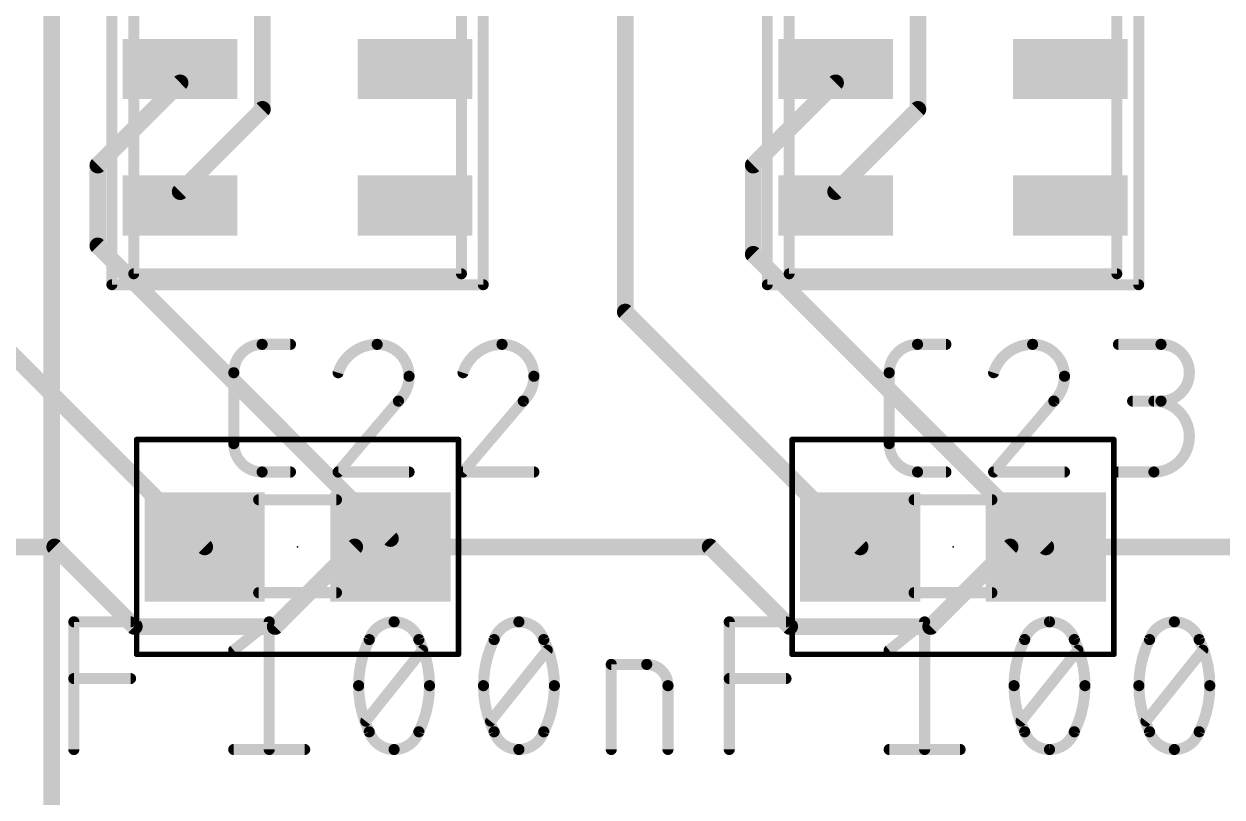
# Model space of a CAD drawing. Extents: x -6 to 135, y -6 to 36.
# Drawn here: x 106.5 to 117.46, y 8.71 to 15.79 of the extents above; entities that cross this region are included whole.
import ezdxf

# ---------------------------------------------------------------- set-up
doc = ezdxf.new("R2010")
doc.units = 0
for name, color, linetype in [('1', 12, 'CONTINUOUS'), ('16', 132, 'CONTINUOUS'), ('23', 53, 'CONTINUOUS'), ('25', 253, 'CONTINUOUS'), ('27', 253, 'CONTINUOUS'), ('39', 12, 'CONTINUOUS'), ('51', 253, 'CONTINUOUS')]:
    doc.layers.add(name, color=color, linetype=linetype)

# ---------------------------------------------------------------- blocks, each defined once
blk = doc.blocks.new('RECT')
blk.add_solid([(-0.5, -0.5), (0.5, -0.5), (-0.5, 0.5), (0.5, 0.5)])

msp = doc.modelspace()

# ---------------------------------------------------------------- linework, layer by layer
at = {"layer": '1', "const_width": 0.1524}
for points in [[(108.6786, 16.9947), (108.6786, 15.0053)], [(114.6786, 16.9947), (114.6786, 15.0053)], [(112, 13.15), (112, 16)], [(107.925, 15.2483), (107.925, 15.375)], [(113.925, 15.2483), (113.925, 15.375)], [(107.1714, 14.4947), (107.925, 15.2483)], [(113.1714, 14.4947), (113.925, 15.2483)], [(108.6786, 15.0053), (107.925, 14.2517)], [(114.6786, 15.0053), (113.925, 14.2517)], [(107.1714, 13.7553), (107.1714, 14.4947)], [(113.1714, 13.6786), (113.1714, 14.4947)], [(107.925, 14.2517), (107.925, 14.125)], [(113.925, 14.2517), (113.925, 14.125)], [(109.85, 11.0767), (107.1714, 13.7553)], [(115.85, 11), (113.1714, 13.6786)], [(108.15, 11), (106, 13.15)], [(114.15, 11), (112, 13.15)], [(109.85, 11), (109.85, 11.0767)], [(103.85, 11), (106.7767, 11)], [(106.7767, 11), (107.5053, 10.2714)], [(108.7947, 10.2714), (109.5233, 11)], [(109.5233, 11), (109.85, 11)], [(109.85, 11), (112.7767, 11)], [(112.7767, 11), (113.5053, 10.2714)], [(114.7947, 10.2714), (115.5233, 11)], [(115.5233, 11), (115.85, 11)], [(118.7767, 11), (115.85, 11)], [(107.5053, 10.2714), (108.7947, 10.2714)], [(113.5053, 10.2714), (114.7947, 10.2714)]]:
    msp.add_lwpolyline(points, dxfattribs=at)
at = {"layer": '1', "const_width": 0.0762}
for points in [[(107.9631, 15.375, 1), (107.8869, 15.375)], [(113.9631, 15.375, 1), (113.8869, 15.375)], [(107.8869, 15.2483, 1), (107.9631, 15.2483)], [(107.9519, 15.2213, 1), (107.8981, 15.2752)], [(113.8869, 15.2483, 1), (113.9631, 15.2483)], [(113.9519, 15.2213, 1), (113.8981, 15.2752)], [(108.6405, 15.0053, 1), (108.7167, 15.0053)], [(108.7055, 14.9784, 1), (108.6517, 15.0323)], [(114.6405, 15.0053, 1), (114.7167, 15.0053)], [(114.7055, 14.9784, 1), (114.6517, 15.0323)], [(107.2095, 14.4947, 1), (107.1333, 14.4947)], [(107.1445, 14.5216, 1), (107.1983, 14.4677)], [(113.2095, 14.4947, 1), (113.1333, 14.4947)], [(113.1445, 14.5216, 1), (113.1983, 14.4677)], [(107.9631, 14.2517, 1), (107.8869, 14.2517)], [(107.8981, 14.2787, 1), (107.9519, 14.2248)], [(113.9631, 14.2517, 1), (113.8869, 14.2517)], [(113.8981, 14.2787, 1), (113.9519, 14.2248)], [(107.8869, 14.125, 1), (107.9631, 14.125)], [(113.8869, 14.125, 1), (113.9631, 14.125)], [(107.1983, 13.7823, 1), (107.1445, 13.7284)], [(107.1333, 13.7553, 1), (107.2095, 13.7553)], [(113.1333, 13.6786, 1), (113.2095, 13.6786)], [(113.1983, 13.7055, 1), (113.1445, 13.6517)], [(111.9619, 13.15, 1), (112.0381, 13.15)], [(112.0269, 13.1769, 1), (111.9731, 13.1231)], [(109.8881, 11.0767, 1), (109.8119, 11.0767)], [(109.8231, 11.0498, 1), (109.8769, 11.1037)], [(106.8037, 11.0269, 1), (106.7498, 10.9731)], [(106.7767, 10.9619, 1), (106.7767, 11.0381)], [(108.1231, 10.9731, 1), (108.1769, 11.0269)], [(109.5233, 11.0381, 1), (109.5233, 10.9619)], [(109.5502, 10.9731, 1), (109.4963, 11.0269)], [(109.85, 11.0381, 1), (109.85, 10.9619)], [(109.8119, 11, 1), (109.8881, 11)], [(109.85, 10.9619, 1), (109.85, 11.0381)], [(112.8037, 11.0269, 1), (112.7498, 10.9731)], [(112.7767, 10.9619, 1), (112.7767, 11.0381)], [(114.1231, 10.9731, 1), (114.1769, 11.0269)], [(115.5233, 11.0381, 1), (115.5233, 10.9619)], [(115.5502, 10.9731, 1), (115.4963, 11.0269)], [(115.85, 11.0381, 1), (115.85, 10.9619)], [(115.8231, 10.9731, 1), (115.8769, 11.0269)], [(115.85, 10.9619, 1), (115.85, 11.0381)], [(107.5053, 10.3095, 1), (107.5053, 10.2333)], [(107.4784, 10.2445, 1), (107.5323, 10.2983)], [(108.7677, 10.2983, 1), (108.8216, 10.2445)], [(108.7947, 10.2333, 1), (108.7947, 10.3095)], [(113.5053, 10.3095, 1), (113.5053, 10.2333)], [(113.4784, 10.2445, 1), (113.5323, 10.2983)], [(114.7677, 10.2983, 1), (114.8216, 10.2445)], [(114.7947, 10.2333, 1), (114.7947, 10.3095)]]:
    msp.add_lwpolyline(points, format="xyb", dxfattribs=at)
at = {"layer": '16', "const_width": 0.1524}
msp.add_lwpolyline([(106.75, 8.25), (106.75, 17.25)], dxfattribs=at)
at = {"layer": '23'}
for p in [(109, 11), (115, 11)]:
    msp.add_point(p, dxfattribs=at)
at = {"layer": '25'}
for points, const_width in [([(108.6754, 12.8542, 0.4142), (108.4158, 12.5946)], 0.1016), ([(108.6754, 12.8796, 1), (108.6754, 12.8288)], 0.0508), ([(108.6754, 12.8288, 1), (108.6754, 12.8796)], 0.0508), ([(108.9351, 12.8288, 1), (108.9351, 12.8796)], 0.0508), ([(109.7286, 12.8542, 0.3252), (109.3716, 12.5946)], 0.1016), ([(110.0207, 12.5621, 0.4142), (109.7286, 12.8542)], 0.1016), ([(109.7286, 12.8796, 1), (109.7286, 12.8288)], 0.0508), ([(109.7286, 12.8288, 1), (109.7286, 12.8796)], 0.0508), ([(110.8716, 12.8542, 0.3252), (110.5146, 12.5946)], 0.1016), ([(111.1637, 12.5621, 0.4142), (110.8716, 12.8542)], 0.1016), ([(110.8716, 12.8796, 1), (110.8716, 12.8288)], 0.0508), ([(110.8716, 12.8288, 1), (110.8716, 12.8796)], 0.0508), ([(114.6754, 12.8542, 0.4142), (114.4158, 12.5946)], 0.1016), ([(114.6754, 12.8796, 1), (114.6754, 12.8288)], 0.0508), ([(114.6754, 12.8288, 1), (114.6754, 12.8796)], 0.0508), ([(114.9351, 12.8288, 1), (114.9351, 12.8796)], 0.0508), ([(115.7286, 12.8542, 0.3252), (115.3716, 12.5946)], 0.1016), ([(116.0207, 12.5621, 0.4142), (115.7286, 12.8542)], 0.1016), ([(115.7286, 12.8796, 1), (115.7286, 12.8288)], 0.0508), ([(115.7286, 12.8288, 1), (115.7286, 12.8796)], 0.0508), ([(116.5146, 12.8796, 1), (116.5146, 12.8288)], 0.0508), ([(116.9041, 12.3349, 1), (116.9041, 12.8542)], 0.1016), ([(116.9041, 12.8796, 1), (116.9041, 12.8288)], 0.0508), ([(116.9041, 12.8288, 1), (116.9041, 12.8796)], 0.0508), ([(108.4412, 12.5946, 1), (108.3904, 12.5946)], 0.0508), ([(108.3904, 12.5946, 1), (108.4412, 12.5946)], 0.0508), ([(109.3475, 12.6024, 1), (109.3958, 12.5867)], 0.0508), ([(109.9234, 12.3349, 0.2053), (110.0207, 12.5621)], 0.1016), ([(110.0461, 12.5621, 1), (109.9953, 12.5621)], 0.0508), ([(110.4904, 12.6024, 1), (110.5388, 12.5867)], 0.0508), ([(111.0664, 12.3349, 0.2053), (111.1637, 12.5621)], 0.1016), ([(111.1891, 12.5621, 1), (111.1383, 12.5621)], 0.0508), ([(114.4412, 12.5946, 1), (114.3904, 12.5946)], 0.0508), ([(114.3904, 12.5946, 1), (114.4412, 12.5946)], 0.0508), ([(115.3475, 12.6024, 1), (115.3958, 12.5867)], 0.0508), ([(115.9234, 12.3349, 0.2053), (116.0207, 12.5621)], 0.1016), ([(116.0461, 12.5621, 1), (115.9953, 12.5621)], 0.0508), ([(109.9953, 12.5621, 1), (110.0461, 12.5621)], 0.0508), ([(111.1383, 12.5621, 1), (111.1891, 12.5621)], 0.0508), ([(115.9953, 12.5621, 1), (116.0461, 12.5621)], 0.0508), ([(109.9058, 12.3533, 1), (109.9409, 12.3165)], 0.0508), ([(109.9427, 12.3185, 1), (109.904, 12.3514)], 0.0508), ([(111.0488, 12.3533, 1), (111.0839, 12.3165)], 0.0508), ([(111.0857, 12.3185, 1), (111.047, 12.3514)], 0.0508), ([(115.9058, 12.3533, 1), (115.9409, 12.3165)], 0.0508), ([(115.9427, 12.3185, 1), (115.904, 12.3514)], 0.0508), ([(116.6444, 12.3603, 1), (116.6444, 12.3095)], 0.0508), ([(116.8392, 11.6858, 1), (116.8392, 12.3349)], 0.1016), ([(116.8392, 12.3603, 1), (116.8392, 12.3095)], 0.0508), ([(116.9041, 12.3603, 1), (116.9041, 12.3095)], 0.0508), ([(116.9041, 12.3095, 1), (116.9041, 12.3603)], 0.0508), ([(108.4158, 11.9454, 0.4142), (108.6754, 11.6858)], 0.1016), ([(108.4412, 11.9454, 1), (108.3904, 11.9454)], 0.0508), ([(108.3904, 11.9454, 1), (108.4412, 11.9454)], 0.0508), ([(114.4158, 11.9454, 0.4142), (114.6754, 11.6858)], 0.1016), ([(114.4412, 11.9454, 1), (114.3904, 11.9454)], 0.0508), ([(114.3904, 11.9454, 1), (114.4412, 11.9454)], 0.0508), ([(108.6754, 11.7112, 1), (108.6754, 11.6604)], 0.0508), ([(108.6754, 11.6604, 1), (108.6754, 11.7112)], 0.0508), ([(108.9351, 11.6604, 1), (108.9351, 11.7112)], 0.0508), ([(109.3716, 11.7112, 1), (109.3716, 11.6604)], 0.0508), ([(110.0207, 11.6604, 1), (110.0207, 11.7112)], 0.0508), ([(110.5146, 11.7112, 1), (110.5146, 11.6604)], 0.0508), ([(111.1637, 11.6604, 1), (111.1637, 11.7112)], 0.0508), ([(114.6754, 11.7112, 1), (114.6754, 11.6604)], 0.0508), ([(114.6754, 11.6604, 1), (114.6754, 11.7112)], 0.0508), ([(114.9351, 11.6604, 1), (114.9351, 11.7112)], 0.0508), ([(115.3716, 11.7112, 1), (115.3716, 11.6604)], 0.0508), ([(116.0207, 11.6604, 1), (116.0207, 11.7112)], 0.0508), ([(116.5146, 11.7112, 1), (116.5146, 11.6604)], 0.0508), ([(116.8392, 11.7112, 1), (116.8392, 11.6604)], 0.0508), ([(116.8392, 11.6604, 1), (116.8392, 11.7112)], 0.0508), ([(109.3523, 11.7023, 1), (109.391, 11.6693)], 0.0508), ([(110.4953, 11.7023, 1), (110.534, 11.6693)], 0.0508), ([(115.3523, 11.7023, 1), (115.391, 11.6693)], 0.0508)]:
    msp.add_lwpolyline(points, format="xyb", dxfattribs=dict(at, const_width=const_width))
at = {"layer": '25', "const_width": 0.1016}
for points in [[(108.6754, 12.8542), (108.9351, 12.8542)], [(114.6754, 12.8542), (114.9351, 12.8542)], [(116.5146, 12.8542), (116.9041, 12.8542)], [(108.4158, 11.9454), (108.4158, 12.5946)], [(114.4158, 11.9454), (114.4158, 12.5946)], [(109.9234, 12.3349), (109.3716, 11.6858)], [(111.0664, 12.3349), (110.5146, 11.6858)], [(115.9234, 12.3349), (115.3716, 11.6858)], [(116.9041, 12.3349), (116.6444, 12.3349)], [(108.9351, 11.6858), (108.6754, 11.6858)], [(109.3716, 11.6858), (110.0207, 11.6858)], [(110.5146, 11.6858), (111.1637, 11.6858)], [(114.9351, 11.6858), (114.6754, 11.6858)], [(115.3716, 11.6858), (116.0207, 11.6858)], [(116.5146, 11.6858), (116.8392, 11.6858)]]:
    msp.add_lwpolyline(points, dxfattribs=at)
at = {"layer": '27', "const_width": 0.1016}
for points in [[(106.952, 9.1458), (106.952, 10.3142)], [(106.952, 10.3142), (107.4712, 10.3142)], [(108.4158, 10.0546), (108.7404, 10.3142)], [(108.7404, 10.3142), (108.7404, 9.1458)], [(112.952, 9.1458), (112.952, 10.3142)], [(112.952, 10.3142), (113.4712, 10.3142)], [(114.4158, 10.0546), (114.7404, 10.3142)], [(114.7404, 10.3142), (114.7404, 9.1458)], [(109.6237, 9.4054), (110.143, 10.0546)], [(110.7667, 9.4054), (111.286, 10.0546)], [(115.6237, 9.4054), (116.143, 10.0546)], [(116.7667, 9.4054), (117.286, 10.0546)], [(111.8716, 9.1458), (111.8716, 9.9247)], [(111.8716, 9.9247), (112.1962, 9.9247)], [(106.952, 9.7949), (107.4712, 9.7949)], [(112.3909, 9.73), (112.3909, 9.1458)], [(112.952, 9.7949), (113.4712, 9.7949)], [(108.4158, 9.1458), (109.0649, 9.1458)], [(114.4158, 9.1458), (115.0649, 9.1458)]]:
    msp.add_lwpolyline(points, dxfattribs=at)
at = {"layer": '27'}
for points, const_width in [([(106.9774, 10.3142, 1), (106.9266, 10.3142)], 0.0508), ([(106.952, 10.3396, 1), (106.952, 10.2888)], 0.0508), ([(107.4712, 10.2888, 1), (107.4712, 10.3396)], 0.0508), ([(108.7658, 10.3142, 1), (108.715, 10.3142)], 0.0508), ([(108.7562, 10.2944, 1), (108.7245, 10.334)], 0.0508), ([(109.8834, 10.3142, 0.3205), (109.6562, 10.1519)], 0.1016), ([(109.8833, 10.3396, 1), (109.8834, 10.2888)], 0.0508), ([(110.1105, 10.1519, 0.3205), (109.8834, 10.3142)], 0.1016), ([(109.8833, 10.2888, 1), (109.8834, 10.3396)], 0.0508), ([(111.0263, 10.3142, 0.3205), (110.7992, 10.1519)], 0.1016), ([(111.2535, 10.1519, 0.3205), (111.0263, 10.3142)], 0.1016), ([(111.0263, 10.3396, 1), (111.0263, 10.2888)], 0.0508), ([(111.0263, 10.2888, 1), (111.0263, 10.3396)], 0.0508), ([(112.9774, 10.3142, 1), (112.9266, 10.3142)], 0.0508), ([(112.952, 10.3396, 1), (112.952, 10.2888)], 0.0508), ([(113.4712, 10.2888, 1), (113.4712, 10.3396)], 0.0508), ([(114.7658, 10.3142, 1), (114.715, 10.3142)], 0.0508), ([(114.7562, 10.2944, 1), (114.7245, 10.334)], 0.0508), ([(115.8834, 10.3142, 0.3205), (115.6562, 10.1519)], 0.1016), ([(115.8833, 10.3396, 1), (115.8834, 10.2888)], 0.0508), ([(116.1105, 10.1519, 0.3205), (115.8834, 10.3142)], 0.1016), ([(115.8833, 10.2888, 1), (115.8834, 10.3396)], 0.0508), ([(117.0263, 10.3142, 0.3205), (116.7992, 10.1519)], 0.1016), ([(117.2535, 10.1519, 0.3205), (117.0263, 10.3142)], 0.1016), ([(117.0263, 10.3396, 1), (117.0263, 10.2888)], 0.0508), ([(117.0263, 10.2888, 1), (117.0263, 10.3396)], 0.0508), ([(109.6562, 10.1519, 0.1139), (109.5588, 9.73)], 0.1016), ([(109.679, 10.1408, 1), (109.6333, 10.1631)], 0.0508), ([(110.1334, 10.1631, 1), (110.0877, 10.1408)], 0.0508), ([(110.2079, 9.73, 0.1139), (110.1105, 10.1519)], 0.1016), ([(110.7992, 10.1519, 0.1139), (110.7018, 9.73)], 0.1016), ([(110.822, 10.1408, 1), (110.7763, 10.1631)], 0.0508), ([(111.2764, 10.1631, 1), (111.2307, 10.1408)], 0.0508), ([(111.3509, 9.73, 0.1139), (111.2535, 10.1519)], 0.1016), ([(115.6562, 10.1519, 0.1139), (115.5588, 9.73)], 0.1016), ([(115.679, 10.1408, 1), (115.6333, 10.1631)], 0.0508), ([(116.1334, 10.1631, 1), (116.0877, 10.1408)], 0.0508), ([(116.2079, 9.73, 0.1139), (116.1105, 10.1519)], 0.1016), ([(116.7992, 10.1519, 0.1139), (116.7018, 9.73)], 0.1016), ([(116.822, 10.1408, 1), (116.7763, 10.1631)], 0.0508), ([(117.2764, 10.1631, 1), (117.2307, 10.1408)], 0.0508), ([(117.3509, 9.73, 0.1139), (117.2535, 10.1519)], 0.1016), ([(108.3999, 10.0744, 1), (108.4317, 10.0347)], 0.0508), ([(109.6321, 10.1602, 1), (109.6802, 10.1437)], 0.0508), ([(110.0865, 10.1437, 1), (110.1346, 10.1602)], 0.0508), ([(110.1628, 10.0387, 1), (110.1232, 10.0704)], 0.0508), ([(110.7751, 10.1602, 1), (110.8232, 10.1437)], 0.0508), ([(111.2295, 10.1437, 1), (111.2776, 10.1602)], 0.0508), ([(111.3058, 10.0387, 1), (111.2662, 10.0704)], 0.0508), ([(114.3999, 10.0744, 1), (114.4317, 10.0347)], 0.0508), ([(115.6321, 10.1602, 1), (115.6802, 10.1437)], 0.0508), ([(116.0865, 10.1437, 1), (116.1346, 10.1602)], 0.0508), ([(116.1628, 10.0387, 1), (116.1232, 10.0704)], 0.0508), ([(116.7751, 10.1602, 1), (116.8232, 10.1437)], 0.0508), ([(117.2295, 10.1437, 1), (117.2776, 10.1602)], 0.0508), ([(117.3058, 10.0387, 1), (117.2662, 10.0704)], 0.0508), ([(111.897, 9.9247, 1), (111.8462, 9.9247)], 0.0508), ([(111.8716, 9.9501, 1), (111.8716, 9.8993)], 0.0508), ([(112.3909, 9.73, 0.4142), (112.1962, 9.9247)], 0.1016), ([(112.1962, 9.9501, 1), (112.1962, 9.8993)], 0.0508), ([(112.1962, 9.8993, 1), (112.1962, 9.9501)], 0.0508), ([(106.952, 9.8203, 1), (106.952, 9.7695)], 0.0508), ([(107.4712, 9.7695, 1), (107.4712, 9.8203)], 0.0508), ([(109.5588, 9.73, 0.1139), (109.6562, 9.3081)], 0.1016), ([(109.5842, 9.73, 1), (109.5334, 9.73)], 0.0508), ([(110.1105, 9.3081, 0.1139), (110.2079, 9.73)], 0.1016), ([(110.2333, 9.73, 1), (110.1825, 9.73)], 0.0508), ([(110.7018, 9.73, 0.1139), (110.7992, 9.3081)], 0.1016), ([(110.7272, 9.73, 1), (110.6764, 9.73)], 0.0508), ([(111.2535, 9.3081, 0.1139), (111.3509, 9.73)], 0.1016), ([(111.3763, 9.73, 1), (111.3255, 9.73)], 0.0508), ([(112.4163, 9.73, 1), (112.3655, 9.73)], 0.0508), ([(112.952, 9.8203, 1), (112.952, 9.7695)], 0.0508), ([(113.4712, 9.7695, 1), (113.4712, 9.8203)], 0.0508), ([(115.5588, 9.73, 0.1139), (115.6562, 9.3081)], 0.1016), ([(115.5842, 9.73, 1), (115.5334, 9.73)], 0.0508), ([(116.1105, 9.3081, 0.1139), (116.2079, 9.73)], 0.1016), ([(116.2333, 9.73, 1), (116.1825, 9.73)], 0.0508), ([(116.7018, 9.73, 0.1139), (116.7992, 9.3081)], 0.1016), ([(116.7272, 9.73, 1), (116.6764, 9.73)], 0.0508), ([(117.2535, 9.3081, 0.1139), (117.3509, 9.73)], 0.1016), ([(117.3763, 9.73, 1), (117.3255, 9.73)], 0.0508), ([(109.5334, 9.73, 1), (109.5842, 9.73)], 0.0508), ([(110.1825, 9.73, 1), (110.2333, 9.73)], 0.0508), ([(110.6764, 9.73, 1), (110.7272, 9.73)], 0.0508), ([(111.3255, 9.73, 1), (111.3763, 9.73)], 0.0508), ([(112.3655, 9.73, 1), (112.4163, 9.73)], 0.0508), ([(115.5334, 9.73, 1), (115.5842, 9.73)], 0.0508), ([(116.1825, 9.73, 1), (116.2333, 9.73)], 0.0508), ([(116.6764, 9.73, 1), (116.7272, 9.73)], 0.0508), ([(117.3255, 9.73, 1), (117.3763, 9.73)], 0.0508), ([(109.6039, 9.4213, 1), (109.6435, 9.3896)], 0.0508), ([(110.7469, 9.4213, 1), (110.7865, 9.3896)], 0.0508), ([(115.6039, 9.4213, 1), (115.6435, 9.3896)], 0.0508), ([(116.7469, 9.4213, 1), (116.7865, 9.3896)], 0.0508), ([(109.6802, 9.3163, 1), (109.6321, 9.2998)], 0.0508), ([(109.6562, 9.3081, 0.3205), (109.8834, 9.1458)], 0.1016), ([(109.6333, 9.2969, 1), (109.679, 9.3192)], 0.0508), ([(109.8834, 9.1458, 0.3205), (110.1105, 9.3081)], 0.1016), ([(110.0877, 9.3192, 1), (110.1334, 9.2969)], 0.0508), ([(110.1346, 9.2998, 1), (110.0865, 9.3163)], 0.0508), ([(110.8232, 9.3163, 1), (110.7751, 9.2998)], 0.0508), ([(110.7992, 9.3081, 0.3205), (111.0263, 9.1458)], 0.1016), ([(110.7763, 9.2969, 1), (110.822, 9.3192)], 0.0508), ([(111.0263, 9.1458, 0.3205), (111.2535, 9.3081)], 0.1016), ([(111.2307, 9.3192, 1), (111.2764, 9.2969)], 0.0508), ([(111.2776, 9.2998, 1), (111.2295, 9.3163)], 0.0508), ([(115.6802, 9.3163, 1), (115.6321, 9.2998)], 0.0508), ([(115.6562, 9.3081, 0.3205), (115.8834, 9.1458)], 0.1016), ([(115.6333, 9.2969, 1), (115.679, 9.3192)], 0.0508), ([(115.8834, 9.1458, 0.3205), (116.1105, 9.3081)], 0.1016), ([(116.0877, 9.3192, 1), (116.1334, 9.2969)], 0.0508), ([(116.1346, 9.2998, 1), (116.0865, 9.3163)], 0.0508), ([(116.8232, 9.3163, 1), (116.7751, 9.2998)], 0.0508), ([(116.7992, 9.3081, 0.3205), (117.0263, 9.1458)], 0.1016), ([(116.7763, 9.2969, 1), (116.822, 9.3192)], 0.0508), ([(117.0263, 9.1458, 0.3205), (117.2535, 9.3081)], 0.1016), ([(117.2307, 9.3192, 1), (117.2764, 9.2969)], 0.0508), ([(117.2776, 9.2998, 1), (117.2295, 9.3163)], 0.0508), ([(106.9266, 9.1458, 1), (106.9774, 9.1458)], 0.0508), ([(108.4158, 9.1712, 1), (108.4158, 9.1204)], 0.0508), ([(108.715, 9.1458, 1), (108.7658, 9.1458)], 0.0508), ([(109.0649, 9.1204, 1), (109.0649, 9.1712)], 0.0508), ([(109.8833, 9.1712, 1), (109.8834, 9.1204)], 0.0508), ([(109.8833, 9.1204, 1), (109.8834, 9.1712)], 0.0508), ([(111.0263, 9.1712, 1), (111.0263, 9.1204)], 0.0508), ([(111.0263, 9.1204, 1), (111.0263, 9.1712)], 0.0508), ([(111.8462, 9.1458, 1), (111.897, 9.1458)], 0.0508), ([(112.3655, 9.1458, 1), (112.4163, 9.1458)], 0.0508), ([(112.9266, 9.1458, 1), (112.9774, 9.1458)], 0.0508), ([(114.4158, 9.1712, 1), (114.4158, 9.1204)], 0.0508), ([(114.715, 9.1458, 1), (114.7658, 9.1458)], 0.0508), ([(115.0649, 9.1204, 1), (115.0649, 9.1712)], 0.0508), ([(115.8833, 9.1712, 1), (115.8834, 9.1204)], 0.0508), ([(115.8833, 9.1204, 1), (115.8834, 9.1712)], 0.0508), ([(117.0263, 9.1712, 1), (117.0263, 9.1204)], 0.0508), ([(117.0263, 9.1204, 1), (117.0263, 9.1712)], 0.0508)]:
    msp.add_lwpolyline(points, format="xyb", dxfattribs=dict(at, const_width=const_width))
at = {"layer": '39'}
for points, const_width in [([(107.3, 13.4), (107.3, 18.6)], 0.1), ([(110.7, 18.6), (110.7, 13.4)], 0.1), ([(113.3, 13.4), (113.3, 18.6)], 0.1), ([(116.7, 18.6), (116.7, 13.4)], 0.1), ([(110.7, 13.4), (107.3, 13.4)], 0.1), ([(116.7, 13.4), (113.3, 13.4)], 0.1), ([(107.527, 11.983), (110.473, 11.983)], 0.0508), ([(107.527, 10.017), (107.527, 11.983)], 0.0508), ([(110.473, 11.983), (110.473, 10.017)], 0.0508), ([(113.527, 11.983), (116.473, 11.983)], 0.0508), ([(113.527, 10.017), (113.527, 11.983)], 0.0508), ([(116.473, 11.983), (116.473, 10.017)], 0.0508), ([(110.473, 10.017), (107.527, 10.017)], 0.0508), ([(116.473, 10.017), (113.527, 10.017)], 0.0508)]:
    msp.add_lwpolyline(points, dxfattribs=dict(at, const_width=const_width))
for points, const_width in [([(107.3, 13.425, 1), (107.3, 13.375)], 0.05), ([(107.275, 13.4, 1), (107.325, 13.4)], 0.05), ([(110.675, 13.4, 1), (110.725, 13.4)], 0.05), ([(110.7, 13.375, 1), (110.7, 13.425)], 0.05), ([(113.3, 13.425, 1), (113.3, 13.375)], 0.05), ([(113.275, 13.4, 1), (113.325, 13.4)], 0.05), ([(116.675, 13.4, 1), (116.725, 13.4)], 0.05), ([(116.7, 13.375, 1), (116.7, 13.425)], 0.05), ([(107.527, 11.9957, 1), (107.527, 11.9703)], 0.0254), ([(107.5397, 11.983, 1), (107.5143, 11.983)], 0.0254), ([(110.4857, 11.983, 1), (110.4603, 11.983)], 0.0254), ([(110.473, 11.9703, 1), (110.473, 11.9957)], 0.0254), ([(113.527, 11.9957, 1), (113.527, 11.9703)], 0.0254), ([(113.5397, 11.983, 1), (113.5143, 11.983)], 0.0254), ([(116.4857, 11.983, 1), (116.4603, 11.983)], 0.0254), ([(116.473, 11.9703, 1), (116.473, 11.9957)], 0.0254), ([(107.527, 10.0297, 1), (107.527, 10.0043)], 0.0254), ([(107.5143, 10.017, 1), (107.5397, 10.017)], 0.0254), ([(110.4603, 10.017, 1), (110.4857, 10.017)], 0.0254), ([(110.473, 10.0043, 1), (110.473, 10.0297)], 0.0254), ([(113.527, 10.0297, 1), (113.527, 10.0043)], 0.0254), ([(113.5143, 10.017, 1), (113.5397, 10.017)], 0.0254), ([(116.4603, 10.017, 1), (116.4857, 10.017)], 0.0254), ([(116.473, 10.0043, 1), (116.473, 10.0297)], 0.0254)]:
    msp.add_lwpolyline(points, format="xyb", dxfattribs=dict(at, const_width=const_width))
at = {"layer": '51'}
for points, const_width in [([(110.5, 13.5), (110.5, 18.5)], 0.1), ([(116.5, 13.5), (116.5, 18.5)], 0.1), ([(107.5, 13.5), (107.5, 16.5)], 0.1), ([(113.5, 13.5), (113.5, 16.5)], 0.1), ([(107.5, 13.5), (110.5, 13.5)], 0.1), ([(113.5, 13.5), (116.5, 13.5)], 0.1), ([(108.644, 11.432), (109.356, 11.432)], 0.1016), ([(114.644, 11.432), (115.356, 11.432)], 0.1016), ([(108.644, 10.581), (109.356, 10.581)], 0.1016), ([(114.644, 10.581), (115.356, 10.581)], 0.1016)]:
    msp.add_lwpolyline(points, dxfattribs=dict(at, const_width=const_width))
for points, const_width in [([(107.5, 13.525, 1), (107.5, 13.475)], 0.05), ([(107.475, 13.5, 1), (107.525, 13.5)], 0.05), ([(110.475, 13.5, 1), (110.525, 13.5)], 0.05), ([(110.5, 13.475, 1), (110.5, 13.525)], 0.05), ([(113.5, 13.525, 1), (113.5, 13.475)], 0.05), ([(113.475, 13.5, 1), (113.525, 13.5)], 0.05), ([(116.475, 13.5, 1), (116.525, 13.5)], 0.05), ([(116.5, 13.475, 1), (116.5, 13.525)], 0.05), ([(108.644, 11.4574, 1), (108.644, 11.4066)], 0.0508), ([(109.356, 11.4066, 1), (109.356, 11.4574)], 0.0508), ([(114.644, 11.4574, 1), (114.644, 11.4066)], 0.0508), ([(115.356, 11.4066, 1), (115.356, 11.4574)], 0.0508), ([(108.644, 10.6064, 1), (108.644, 10.5556)], 0.0508), ([(109.356, 10.5556, 1), (109.356, 10.6064)], 0.0508), ([(114.644, 10.6064, 1), (114.644, 10.5556)], 0.0508), ([(115.356, 10.5556, 1), (115.356, 10.6064)], 0.0508)]:
    msp.add_lwpolyline(points, format="xyb", dxfattribs=dict(at, const_width=const_width))

# ---------------------------------------------------------------- block references
at = {"layer": '1', "xscale": 0.55, "yscale": 1.05, "rotation": 270}
for p in [(107.925, 15.375), (110.075, 15.375), (113.925, 15.375), (116.075, 15.375), (107.925, 14.125), (110.075, 14.125), (113.925, 14.125), (116.075, 14.125)]:
    msp.add_blockref('RECT', p, dxfattribs=at)
at = {"layer": '1', "xscale": 1.1}
for p in [(108.15, 11), (109.85, 11), (114.15, 11), (115.85, 11)]:
    msp.add_blockref('RECT', p, dxfattribs=at)
at = {"layer": '51', "xscale": 0.5001, "yscale": 0.95}
for p in [(108.4119, 11.0051), (109.5803, 11.0051), (114.4119, 11.0051), (115.5803, 11.0051)]:
    msp.add_blockref('RECT', p, dxfattribs=at)

doc.saveas('drawing.dxf')
